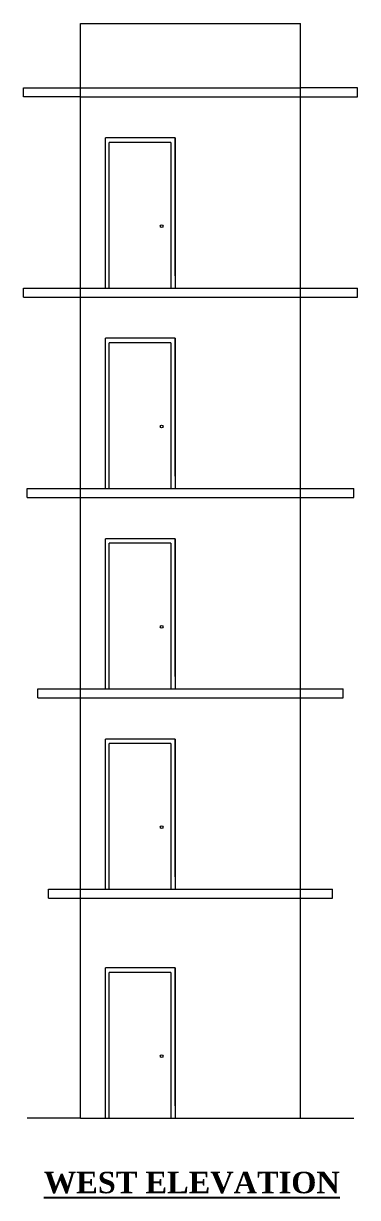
# Model space of a CAD drawing. Header units: inches. Extents: x 20273 to 41102, y -4696 to -1121.
# Drawn here: x 33158 to 33345, y -4589 to -3933 of the extents above; entities that cross this region are included whole.
import ezdxf

# ---------------------------------------------------------------- set-up
doc = ezdxf.new("R2010")
doc.units = ezdxf.units.IN
doc.header["$LTSCALE"] = 5
doc.header["$MEASUREMENT"] = 0
doc.layers.add('A-WALL', color=7, linetype='Continuous', lineweight=9)
doc.layers.add('DOOR', color=62, linetype='Continuous', lineweight=0)
doc.layers.add('TEXT', color=6, linetype='Continuous')
doc.styles.add('ordinary', font='times.ttf')

msp = doc.modelspace()

# ---------------------------------------------------------------- linework, layer by layer
at = {"layer": 'A-WALL', "ltscale": 5}
for p, q in [((33190.2, -3933.01), (33313.19, -3933.01)), ((33190.2, -4545.01), (33190.2, -3933.01)), ((33313.19, -4545.01), (33313.19, -3933.01)), ((33158.2, -3974.01), (33158.2, -3969.01)), ((33158.2, -3969.01), (33190.2, -3969.01)), ((33190.2, -3969.01), (33313.19, -3969.01)), ((33345.19, -3969.01), (33313.19, -3969.01)), ((33345.19, -3974.01), (33345.19, -3969.01)), ((33190.2, -3974.01), (33158.2, -3974.01)), ((33190.2, -3974.01), (33313.19, -3974.01)), ((33313.19, -3974.01), (33345.19, -3974.01)), ((33158.2, -4081.01), (33345.19, -4081.01)), ((33158.2, -4086.01), (33158.2, -4081.01)), ((33345.19, -4086.01), (33345.19, -4081.01)), ((33158.2, -4086.01), (33345.19, -4086.01)), ((33160.2, -4193.01), (33343.19, -4193.01)), ((33160.2, -4198.01), (33160.2, -4193.01)), ((33343.19, -4198.01), (33343.19, -4193.01)), ((33160.2, -4198.01), (33343.19, -4198.01)), ((33166.2, -4305.01), (33337.19, -4305.01)), ((33166.2, -4310.01), (33166.2, -4305.01)), ((33337.19, -4310.01), (33337.19, -4305.01)), ((33166.2, -4310.01), (33337.19, -4310.01)), ((33172.2, -4417.01), (33331.19, -4417.01)), ((33172.2, -4422.01), (33172.2, -4417.01)), ((33172.2, -4422.01), (33331.19, -4422.01)), ((33331.19, -4422.01), (33331.19, -4417.01)), ((33190.2, -4545.01), (33160.2, -4545.01)), ((33190.2, -4545.01), (33313.19, -4545.01)), ((33190.2, -4545.01), (33313.19, -4545.01)), ((33313.19, -4545.01), (33343.19, -4545.01))]:
    msp.add_line(p, q, dxfattribs=at)
for centre in [(33235.55, -4046.26), (33235.55, -4158.26), (33235.55, -4270.26), (33235.55, -4382.26), (33235.55, -4510.26)]:
    msp.add_circle(centre, 0.766, dxfattribs=at)
at = {"layer": 'DOOR', "lineweight": 13}
for p, q in [((33204.2, -4081.01), (33204.2, -3997.01)), ((33243.2, -3997.01), (33204.2, -3997.01)), ((33206.2, -4081.01), (33206.2, -3999.51)), ((33240.7, -3999.51), (33206.2, -3999.51)), ((33240.7, -3999.51), (33240.7, -4081.01)), ((33243.2, -4074.08), (33243.2, -3997.01)), ((33243.2, -3997.01), (33243.2, -4081.01)), ((33204.2, -4193.01), (33204.2, -4109.01)), ((33243.2, -4109.01), (33204.2, -4109.01)), ((33206.2, -4193.01), (33206.2, -4111.51)), ((33240.7, -4111.51), (33206.2, -4111.51)), ((33240.7, -4111.51), (33240.7, -4193.01)), ((33243.2, -4186.08), (33243.2, -4109.01)), ((33243.2, -4109.01), (33243.2, -4193.01)), ((33204.2, -4305.01), (33204.2, -4221.01)), ((33243.2, -4221.01), (33204.2, -4221.01)), ((33206.2, -4305.01), (33206.2, -4223.51)), ((33240.7, -4223.51), (33206.2, -4223.51)), ((33240.7, -4223.51), (33240.7, -4305.01)), ((33243.2, -4298.08), (33243.2, -4221.01)), ((33243.2, -4221.01), (33243.2, -4305.01)), ((33204.2, -4417.01), (33204.2, -4333.01)), ((33243.2, -4333.01), (33204.2, -4333.01)), ((33206.2, -4417.01), (33206.2, -4335.51)), ((33240.7, -4335.51), (33206.2, -4335.51)), ((33240.7, -4335.51), (33240.7, -4417.01)), ((33243.2, -4410.08), (33243.2, -4333.01)), ((33243.2, -4333.01), (33243.2, -4417.01)), ((33204.2, -4545.01), (33204.2, -4461.01)), ((33243.2, -4461.01), (33204.2, -4461.01)), ((33243.2, -4538.08), (33243.2, -4461.01)), ((33243.2, -4461.01), (33243.2, -4545.01)), ((33206.2, -4545.01), (33206.2, -4463.51)), ((33240.7, -4463.51), (33206.2, -4463.51)), ((33240.7, -4463.51), (33240.7, -4545.01))]:
    msp.add_line(p, q, dxfattribs=at)

# ---------------------------------------------------------------- texts
at = {"layer": 'TEXT', "insert": (33252.43, -4587.19), "char_height": 12, "width": 219.8151, "attachment_point": 8, "rotation": 359.99961, "style": 'ordinary'}
msp.add_mtext('{\\fTimes New Roman|b1|i0|c0|p18;\\LWEST ELEVATION}', dxfattribs=at)

doc.saveas('drawing.dxf')
